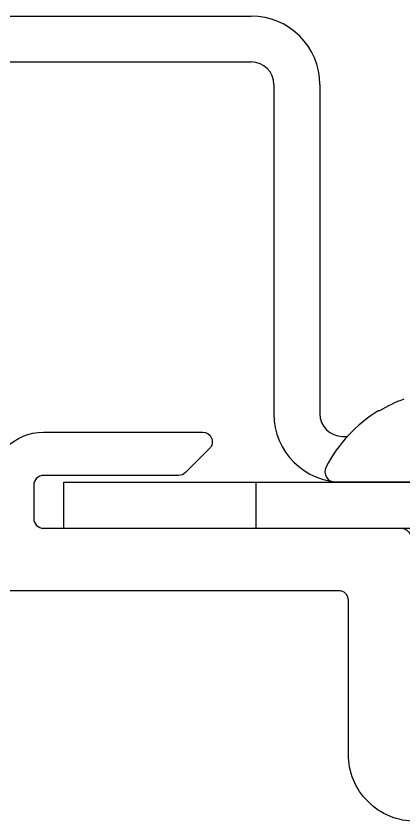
# Model space of a CAD drawing. Extents: x -5.6 to 5.7, y -1.2 to 8.2.
# Drawn here: x -0.831 to -0.427, y 3.128 to 3.962 of the extents above; entities that cross this region are included whole.
import ezdxf

# ---------------------------------------------------------------- set-up
doc = ezdxf.new("R2010")
doc.units = 0
doc.header["$LTSCALE"] = 0.5
doc.header["$MEASUREMENT"] = 0
for name, color, linetype in [('Hardware', 242, 'CONTINUOUS'), ('Housing', 150, 'CONTINUOUS'), ('Mounting', 4, 'CONTINUOUS')]:
    doc.layers.add(name, color=color, linetype=linetype)

msp = doc.modelspace()

# ---------------------------------------------------------------- linework, layer by layer
at = {"layer": 'Hardware', "linetype": 'Continuous', "lineweight": 25, "transparency": 16777216}
for p, q in [((-0.4526, 3.55141), (-0.45385, 3.55141)), ((-0.25042, 3.477), (-0.49834, 3.477))]:
    msp.add_line(p, q, dxfattribs=at)
for centre, radius, start, end in [((-0.37475, 3.42108), 0.15181, 110.1727, 120.84939), ((-0.37438, 3.42295), 0.15105, 121.74209, 152.29992), ((-0.49834, 3.48804), 0.01104, 152.29992, 270)]:
    msp.add_arc(centre, radius, start, end, dxfattribs=at)
at = {"layer": 'Housing', "lineweight": 25, "transparency": 16777216}
for points in [[(-0.8575, 3.4742, -0.414214), (-0.8025, 3.5292), (-0.63664, 3.5292, -0.668179), (-0.62957, 3.51213), (-0.65457, 3.48713, -0.198912), (-0.66164, 3.4842), (-0.8025, 3.4842, 0.414214), (-0.8125, 3.4742), (-0.8125, 3.4392, 0.414214), (-0.8025, 3.4292), (-0.43, 3.4292, -0.414214), (-0.42, 3.4192), (-0.42, 3.1992, 0.414214), (-0.41, 3.1892), (-0.34, 3.1892, 0.414214), (-0.33, 3.1992), (-0.33, 3.4192, -0.414214), (-0.32, 3.4292), (-0.01414, 3.4292, -0.198912), (-0.00707, 3.42627), (0, 3.4192), (0.00707, 3.42627, -0.198912), (0.01414, 3.4292), (0.32, 3.4292, -0.414214)], [(-0.415, 3.1242, -0.414214), (-0.485, 3.1942), (-0.485, 3.3542, 0.414214), (-0.495, 3.3642), (-0.94558, 3.3642, 0.571967)]]:
    msp.add_lwpolyline(points, format="xyb", dxfattribs=at)
at = {"layer": 'Mounting', "linetype": 'Continuous', "lineweight": 25, "transparency": 16777216}
for p, q in [((-1.22858, 3.9623), (-0.58612, 3.9623)), ((-1.22858, 3.9145), (-0.58612, 3.9145)), ((-0.5625, 3.89088), (-0.5625, 3.54842)), ((-0.5147, 3.89088), (-0.5147, 3.54842)), ((-0.49108, 3.5248), (-0.48593, 3.5248)), ((-0.78125, 3.4292), (-0.78125, 3.477)), ((-0.78125, 3.477), (0.78125, 3.477)), ((-0.58125, 3.477), (-0.58125, 3.4292)), ((-0.49108, 3.477), (0.5625, 3.477)), ((0.78125, 3.429), (-0.78125, 3.429))]:
    msp.add_line(p, q, dxfattribs=at)
for centre, radius, start, end in [((-0.58612, 3.89088), 0.07142, 0, 90), ((-0.58612, 3.89088), 0.02362, 0, 90), ((-0.49108, 3.54842), 0.07142, 180, 270), ((-0.49108, 3.54842), 0.02362, 180, 270)]:
    msp.add_arc(centre, radius, start, end, dxfattribs=at)

doc.saveas('drawing.dxf')
